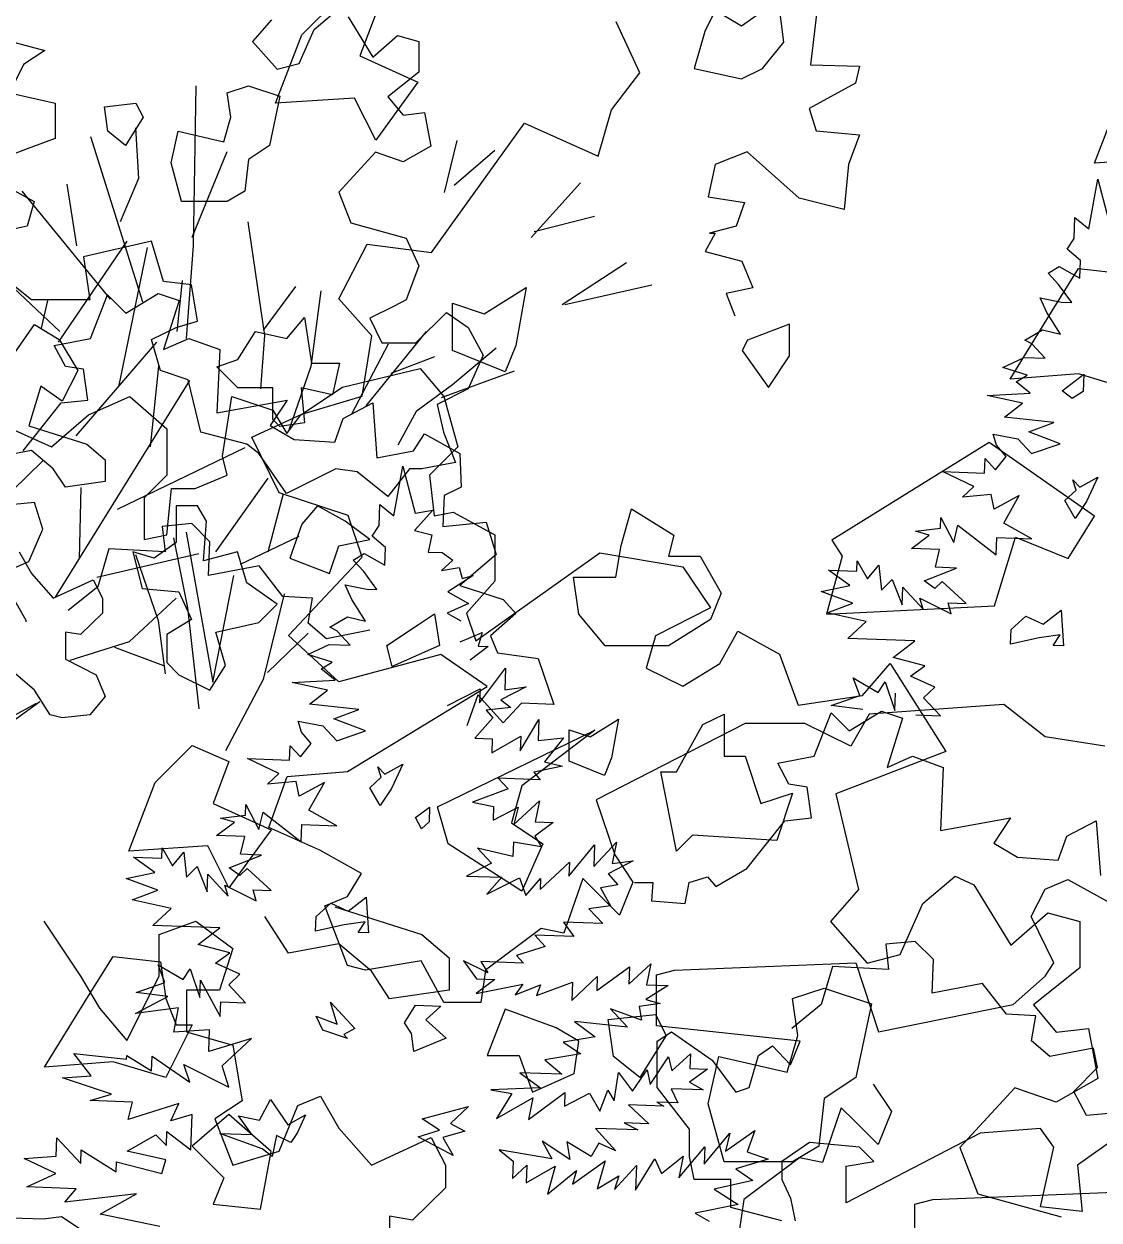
# Model space of a CAD drawing. Header units: inches. Extents: x 11.9 to 85.3, y 21.1 to 37.4.
# Drawn here: x 61.4039 to 61.7667, y 22.6085 to 23.0122 of the extents above; entities that cross this region are included whole.
import ezdxf

# ---------------------------------------------------------------- set-up
doc = ezdxf.new("R2010")
doc.units = ezdxf.units.IN
doc.header["$MEASUREMENT"] = 0
doc.layers.add('CAY', color=94, linetype='Continuous')
doc.layers.add('CAY-3', color=61, linetype='Continuous')

# ---------------------------------------------------------------- blocks, each defined once
blk = doc.blocks.new('A$C76451831')
at = {"layer": 'CAY'}
for p, q in [((1479.89, 1929.82), (1538.26, 1943.98)), ((1538.26, 1943.98), (1555.95, 1922.74)), ((1448.64, 1909.17), (1479.89, 1929.82)), ((1288.85, 1909.17), (1320.1, 1922.74)), ((1320.1, 1922.74), (1347.81, 1898.56)), ((1389.68, 1877.91), (1396.75, 1922.74)), ((1396.75, 1922.74), (1427.41, 1912.71)), ((1555.95, 1922.74), (1566.56, 1884.99)), ((1261.14, 1884.99), (1288.85, 1909.17)), ((1427.41, 1912.71), (1438.02, 1895.02)), ((1438.02, 1895.02), (1448.64, 1909.17)), ((1223.4, 1902.1), (1261.14, 1884.99)), ((1347.81, 1898.56), (1347.81, 1863.75)), ((1566.56, 1884.99), (1545.34, 1863.75)), ((1393.21, 1863.75), (1389.68, 1877.91)), ((1347.81, 1863.75), (1330.71, 1846.65)), ((1369.04, 1853.73), (1393.21, 1863.75)), ((1545.34, 1863.75), (1548.87, 1833.08)), ((1347.81, 1818.92), (1351.35, 1853.73)), ((1351.35, 1853.73), (1369.04, 1853.73)), ((1330.71, 1846.65), (1330.71, 1815.39)), ((1548.87, 1833.08), (1563.02, 1836.03)), ((1563.02, 1836.03), (1594.27, 1818.92)), ((1330.71, 1815.39), (1347.81, 1818.92)), ((1594.27, 1818.92), (1594.27, 1784.12)), ((1580.12, 1739.29), (1673.28, 1805.36)), ((1673.28, 1805.36), (1735.78, 1794.74)), ((1735.78, 1794.74), (1756.42, 1764.07)), ((1594.27, 1784.12), (1573.05, 1759.94)), ((1756.42, 1764.07), (1715.15, 1742.83)), ((1573.05, 1759.94), (1580.12, 1739.29)), ((1763.5, 1722.19), (1777.06, 1746.37)), ((1777.06, 1746.37), (1808.31, 1729.27)), ((1715.15, 1742.83), (1708.07, 1718.65)), ((1808.31, 1729.27), (1822.46, 1690.92)), ((1708.07, 1718.65), (1735.78, 1705.08)), ((1735.78, 1705.08), (1763.5, 1722.19)), ((1870.81, 1698), (1891.44, 1722.19)), ((1891.44, 1722.19), (1933.31, 1656.12)), ((1822.46, 1690.92), (1870.81, 1698)), ((1933.31, 1656.12), (1850.76, 1624.27)), ((1850.76, 1624.27), (1867.86, 1552.31)), ((1916.21, 1541.69), (1940.38, 1562.33)), ((1940.38, 1562.33), (1954.53, 1555.85)), ((1954.53, 1555.85), (1982.25, 1510.43)), ((1867.86, 1552.31), (1846.63, 1528.12)), ((1899.11, 1503.35), (1916.21, 1541.69)), ((1982.25, 1510.43), (2009.96, 1534.61)), ((2009.96, 1534.61), (2034.13, 1528.12)), ((1846.63, 1528.12), (1874.34, 1496.86)), ((2034.13, 1528.12), (2034.13, 1493.32)), ((1874.34, 1496.86), (1899.11, 1503.35)), ((2034.13, 1493.32), (1999.34, 1465.6)), ((1999.34, 1465.6), (2016.44, 1444.95)), ((2016.44, 1444.95), (2040.62, 1447.9)), ((2040.62, 1447.9), (2047.69, 1410.15)), ((1985.19, 1403.07), (1943.92, 1358.24)), ((2016.44, 1392.45), (1985.19, 1403.07)), ((2047.69, 1410.15), (2016.44, 1392.45)), ((1943.92, 1358.24), (1957.48, 1323.44)), ((1957.48, 1323.44), (2019.98, 1306.33)), ((5942.98, 1269.38), (5949.73, 1306.77)), ((5949.73, 1306.77), (5958.92, 1271.55)), ((5931.85, 1262.06), (5932.41, 1277.91)), ((5932.41, 1277.91), (5942.98, 1269.38)), ((5926.59, 1254.09), (5931.85, 1262.06)), ((5936.72, 1245.57), (5926.59, 1254.09)), ((5912.36, 1236), (5920.7, 1241.15)), ((5920.7, 1241.15), (5936.26, 1232.44)), ((5936.26, 1232.44), (5936.72, 1245.57)), ((5920.23, 1227.56), (5912.36, 1236)), ((5930.18, 1214.07), (5920.23, 1227.56)), ((5192.62, 1187.04), (5205.28, 1219.73)), ((5205.28, 1219.73), (5218.99, 1206.02)), ((5218.99, 1206.02), (5243.25, 1220.79)), ((5243.25, 1220.79), (5259.07, 1215.51)), ((5259.07, 1215.51), (5247.46, 1178.6)), ((5906.28, 1217.62), (5922.48, 1214.34)), ((5911.34, 1206.57), (5906.28, 1217.62)), ((5922.48, 1214.34), (5930.18, 1214.07)), ((5921.65, 1190.34), (5911.34, 1206.57)), ((5165.2, 1181.76), (5192.62, 1187.04)), ((5247.46, 1178.6), (5266.45, 1187.04)), ((5266.45, 1187.04), (5289.65, 1178.6)), ((5894.75, 1185.84), (5908.16, 1193.53)), ((5908.16, 1193.53), (5921.65, 1190.34)), ((5173.64, 1165.94), (5165.2, 1181.76)), ((5289.65, 1178.6), (5287.54, 1131.14)), ((5900.09, 1182.93), (5894.75, 1185.84)), ((5910.13, 1172.16), (5900.09, 1182.93)), ((5878.17, 1165.11), (5894.29, 1172.71)), ((5894.29, 1172.71), (5910.13, 1172.16)), ((5187.35, 1163.83), (5173.64, 1165.94)), ((5190.51, 1140.63), (5187.35, 1163.83)), ((5896.55, 1159.48), (5878.17, 1165.11)), ((5888.21, 1154.33), (5896.55, 1159.48)), ((5898.79, 1145.8), (5888.21, 1154.33)), ((5866.56, 1144.21), (5898.79, 1145.8)), ((5893.09, 1138.3), (5866.56, 1144.21)), ((5142, 1102.66), (5170.47, 1138.52)), ((5170.47, 1138.52), (5190.51, 1140.63)), ((5287.54, 1131.14), (5340.28, 1140.63)), ((5340.28, 1140.63), (5327.62, 1121.65)), ((5382.46, 1126.92), (5404.61, 1138.52)), ((5404.61, 1138.52), (5407.78, 1097.39)), ((5879.59, 1127.89), (5893.09, 1138.3)), ((5376.14, 1108.99), (5382.46, 1126.92)), ((5916.61, 1123.88), (5879.59, 1127.89)), ((5327.62, 1121.65), (5345.55, 1111.1)), ((5435.2, 1102.66), (5443.64, 1115.32)), ((5443.64, 1115.32), (5470, 1100.55)), ((5870.98, 1115.04), (5889.44, 1111.68)), ((5873.41, 1106.8), (5870.98, 1115.04)), ((5897.78, 1116.83), (5916.61, 1123.88)), ((5921.48, 1107.84), (5897.78, 1116.83)), ((5345.55, 1111.1), (5376.14, 1108.99)), ((5880.82, 1098.38), (5873.41, 1106.8)), ((5889.44, 1111.68), (5899.93, 1100.43)), ((5899.93, 1100.43), (5921.48, 1107.84)), ((5407.78, 1097.39), (5435.2, 1102.66)), ((5470, 1100.55), (5471.06, 1075.24)), ((5872.76, 1088.23), (5880.82, 1098.38)), ((5420.6, 1053.63), (5427.34, 1091.02)), ((5427.34, 1091.02), (5436.53, 1055.8)), ((5864.52, 1085.8), (5864.9, 1096.67)), ((5864.9, 1096.67), (5872.76, 1088.23)), ((5856.47, 1075.66), (5832.84, 1086.91)), ((5832.84, 1086.91), (5864.52, 1085.8)), ((5471.06, 1075.24), (5458.4, 1068.91)), ((5848.03, 1067.79), (5856.47, 1075.66)), ((5409.47, 1046.31), (5410.02, 1062.16)), ((5410.02, 1062.16), (5420.6, 1053.63)), ((5458.4, 1068.91), (5457.35, 1045.71)), ((5869.4, 1069.76), (5848.03, 1067.79)), ((5871.74, 1058.8), (5869.4, 1069.76)), ((5890.67, 1069.02), (5871.74, 1058.8)), ((5879.07, 1048.12), (5890.67, 1069.02)), ((5449.75, 1058.05), (5436.08, 1042.67)), ((5436.53, 1055.8), (5449.75, 1058.05)), ((5831.36, 1044.35), (5831.64, 1052.5)), ((5831.64, 1052.5), (5841.4, 1033.57)), ((5268.56, 1047.82), (5246.41, 1045.71)), ((5246.41, 1045.71), (5248.52, 1026.72)), ((5282.27, 1034.11), (5268.56, 1047.82)), ((5404.2, 1038.34), (5409.47, 1046.31)), ((5457.35, 1045.71), (5490.04, 1048.87)), ((5490.04, 1048.87), (5497.42, 1024.62)), ((5812.7, 1042.28), (5831.36, 1044.35)), ((5841.4, 1033.57), (5844.58, 1046.6)), ((5844.58, 1046.6), (5873.25, 1024.3)), ((5899.96, 1036.51), (5879.07, 1048.12)), ((5281.21, 1008.8), (5282.27, 1034.11)), ((5414.33, 1029.82), (5404.2, 1038.34)), ((5436.08, 1042.67), (5449.11, 1039.49)), ((5449.11, 1039.49), (5446.38, 1026.44)), ((5809.53, 1029.24), (5823.02, 1039.2)), ((5823.02, 1039.2), (5812.7, 1042.28)), ((5873.25, 1024.3), (5873.71, 1037.43)), ((5873.71, 1037.43), (5899.96, 1036.51)), ((5206.33, 1028.83), (5197.89, 1000.36)), ((5248.52, 1026.72), (5206.33, 1028.83)), ((5389.98, 1020.25), (5398.31, 1025.4)), ((5398.31, 1025.4), (5413.87, 1016.69)), ((5413.87, 1016.69), (5414.33, 1029.82)), ((5446.38, 1026.44), (5456.79, 1026.07)), ((5456.79, 1026.07), (5464.75, 1020.36)), ((5830.8, 1028.5), (5809.53, 1029.24)), ((5827.61, 1015.01), (5830.8, 1028.5)), ((5273.84, 1025.02), (5197.19, 1007.32)), ((5319.18, 1016.18), (5281.21, 1008.8)), ((5337.11, 992.97), (5319.18, 1016.18)), ((5397.84, 1011.81), (5389.98, 1020.25)), ((5464.75, 1020.36), (5456.32, 1012.49)), ((5497.42, 1024.62), (5470, 1001.41)), ((5768.6, 1012.08), (5768.87, 1019.78)), ((5768.87, 1019.78), (5776.56, 1006.37)), ((5776.56, 1006.37), (5785.07, 1016.5)), ((5785.07, 1016.5), (5787.13, 997.84)), ((5407.79, 998.32), (5397.84, 1011.81)), ((5456.32, 1012.49), (5469.54, 1014.75)), ((5480.21, 1008.94), (5461.2, 996.45)), ((5469.54, 1014.75), (5471.97, 1006.5)), ((5471.97, 1006.5), (5480.21, 1008.94)), ((5747.33, 1012.83), (5768.6, 1012.08)), ((5763.24, 1001.39), (5747.33, 1012.83)), ((5819.1, 1004.88), (5843.45, 1014.46)), ((5843.45, 1014.46), (5827.61, 1015.01)), ((5197.89, 1000.36), (5175.75, 982.43)), ((5388.95, 990.82), (5383.9, 1001.87)), ((5383.9, 1001.87), (5400.1, 998.59)), ((5400.1, 998.59), (5407.79, 998.32)), ((5470, 1001.41), (5502.7, 990.87)), ((5741.78, 996.7), (5763.24, 1001.39)), ((5787.13, 997.84), (5795.11, 1005.72)), ((5795.11, 1005.72), (5802.61, 986.87)), ((5802.61, 986.87), (5803.07, 1000)), ((5803.07, 1000), (5818.36, 983.6)), ((5827.06, 999.16), (5819.1, 1004.88)), ((5832.68, 1004.41), (5827.06, 999.16)), ((5850.68, 987.91), (5832.68, 1004.41)), ((5359.26, 991.92), (5337.11, 992.97)), ((5356.1, 972.94), (5359.26, 991.92)), ((5399.26, 974.59), (5388.95, 990.82)), ((5461.2, 996.45), (5476.75, 987.75)), ((5502.7, 990.87), (5512.19, 980.32)), ((5765.5, 988.16), (5741.78, 996.7)), ((5818.36, 983.6), (5815.93, 991.84)), ((5815.93, 991.84), (5839.54, 980.14)), ((5476.75, 987.75), (5460.64, 980.61)), ((5460.64, 980.61), (5470.86, 974.81)), ((5512.19, 980.32), (5493.21, 963.44)), ((5746.21, 980.68), (5765.5, 988.16)), ((5775.43, 974.22), (5746.21, 980.68)), ((5839.54, 980.14), (5837.1, 988.38)), ((5837.1, 988.38), (5850.68, 987.91)), ((5369.81, 961.33), (5356.1, 972.94)), ((5372.37, 970.09), (5385.78, 977.78)), ((5385.78, 977.78), (5399.26, 974.59)), ((5761.85, 961.55), (5775.43, 974.22)), ((5402.5, 967.66), (5369.81, 961.33)), ((5377.7, 967.18), (5372.37, 970.09)), ((5387.75, 956.41), (5377.7, 967.18)), ((5470.31, 958.96), (5486.87, 966.09)), ((5486.87, 966.09), (5483.79, 955.77)), ((5493.21, 963.44), (5498.48, 950.79)), ((5355.78, 949.36), (5371.91, 956.96)), ((5371.91, 956.96), (5387.75, 956.41)), ((5491.49, 955.5), (5477.98, 945.09)), ((5483.79, 955.77), (5491.49, 955.5)), ((5812.09, 959.79), (5761.85, 961.55)), ((5795.79, 947.21), (5812.09, 959.79)), ((5374.16, 943.73), (5355.78, 949.36)), ((5498.48, 950.79), (5529.07, 946.57)), ((5529.07, 946.57), (5540.67, 911.76)), ((5819.59, 940.94), (5795.79, 947.21)), ((5365.83, 938.58), (5374.16, 943.73)), ((5376.41, 930.06), (5365.83, 938.58)), ((5485.02, 913.12), (5504.51, 939.18)), ((5504.51, 939.18), (5503.94, 922.88)), ((5808.89, 933.16), (5819.59, 940.94)), ((5344.18, 928.46), (5376.41, 930.06)), ((5370.71, 922.55), (5344.18, 928.46)), ((5770.77, 918.62), (5765.8, 931.94)), ((5765.8, 931.94), (5784.45, 920.86)), ((5784.45, 920.86), (5789.71, 928.84)), ((5789.71, 928.84), (5797.11, 907.27)), ((5827.18, 924.81), (5808.89, 933.16)), ((5357.2, 912.14), (5370.71, 922.55)), ((5460.94, 911.24), (5485.39, 923.53)), ((5483.71, 919.15), (5475.28, 895.94)), ((5502.7, 898.05), (5483.71, 919.15)), ((5485.39, 923.53), (5485.02, 913.12)), ((5519.88, 925.04), (5500.96, 915.28)), ((5503.94, 922.88), (5519.88, 925.04)), ((5749.22, 911.21), (5770.77, 918.62)), ((5797.11, 907.27), (5797.57, 920.4)), ((5818.75, 916.95), (5827.18, 924.81)), ((5394.22, 908.13), (5357.2, 912.14)), ((5508.46, 909.58), (5489.81, 907.51)), ((5500.96, 915.28), (5508.46, 909.58)), ((5516.41, 912.82), (5502.7, 898.05)), ((5540.67, 911.76), (5516.41, 912.82)), ((5773.13, 908.11), (5749.22, 911.21)), ((5831.42, 903.36), (5818.75, 916.95)), ((5351.03, 891.05), (5348.6, 899.29)), ((5348.6, 899.29), (5367.06, 895.93)), ((5375.39, 901.08), (5394.22, 908.13)), ((5399.1, 892.09), (5375.39, 901.08)), ((5495.05, 901.89), (5481.37, 886.5)), ((5489.81, 907.51), (5495.05, 901.89)), ((5515.49, 877.14), (5529.45, 900.68)), ((5529.45, 900.68), (5528.9, 884.84)), ((5812.86, 904), (5831.42, 903.36)), ((5358.44, 882.63), (5351.03, 891.05)), ((5367.06, 895.93), (5377.54, 884.68)), ((5377.54, 884.68), (5399.1, 892.09)), ((5350.38, 872.48), (5358.44, 882.63)), ((5481.37, 886.5), (5494.5, 886.04)), ((5494.14, 875.62), (5515.87, 888.01)), ((5494.5, 886.04), (5494.14, 875.62)), ((5515.87, 888.01), (5515.49, 877.14)), ((5528.9, 884.84), (5548, 886.89)), ((5548, 886.89), (5533.78, 868.8)), ((5342.14, 870.05), (5342.52, 880.92)), ((5342.52, 880.92), (5350.38, 872.48)), ((2280.97, 794.46), (2332.46, 870.35)), ((2326.17, 761.03), (2347.79, 865.63)), ((2491.61, 826.98), (2512.84, 868.27)), ((2512.84, 868.27), (2561.19, 861.78)), ((5310.45, 871.16), (5342.14, 870.05)), ((5334.08, 859.91), (5310.45, 871.16)), ((5547.26, 865.61), (5525.8, 860.92)), ((5533.78, 868.8), (5547.26, 865.61)), ((5325.65, 852.04), (5334.08, 859.91)), ((5498.9, 856.42), (5506.33, 848.45)), ((5530.59, 855.31), (5498.9, 856.42)), ((5525.8, 860.92), (5530.59, 855.31)), ((5347.01, 854.01), (5325.65, 852.04)), ((5349.35, 843.05), (5347.01, 854.01)), ((5368.29, 853.27), (5349.35, 843.05)), ((5356.68, 832.37), (5368.29, 853.27)), ((5506.33, 848.45), (5479.7, 838.5)), ((2370.15, 802.52), (2374.13, 840.86)), ((5308.97, 828.6), (5309.25, 836.75)), ((5309.25, 836.75), (5319.01, 817.82)), ((5479.7, 838.5), (5495.44, 835.23)), ((5510.83, 821.55), (5530.03, 839.46)), ((5530.03, 839.46), (5526.76, 823.71)), ((5290.32, 826.53), (5308.97, 828.6)), ((5319.01, 817.82), (5322.19, 830.85)), ((5322.19, 830.85), (5350.86, 808.55)), ((5377.57, 820.76), (5356.68, 832.37)), ((5495.44, 835.23), (5495.08, 824.82)), ((5495.08, 824.82), (5514, 834.58)), ((5514, 834.58), (5510.83, 821.55)), ((2268.04, 805.06), (2272.95, 825.91)), ((2516.37, 799.25), (2491.61, 826.98)), ((5287.14, 813.49), (5300.63, 823.45)), ((5300.63, 823.45), (5290.32, 826.53)), ((5350.86, 808.55), (5351.32, 821.68)), ((5351.32, 821.68), (5377.57, 820.76)), ((5540.34, 823.24), (5526.38, 812.84)), ((5526.76, 823.71), (5540.34, 823.24)), ((5308.42, 812.75), (5287.14, 813.49)), ((5305.23, 799.26), (5308.42, 812.75)), ((5526.38, 812.84), (5531.55, 804.96)), ((5246.21, 796.33), (5246.48, 804.03)), ((5246.48, 804.03), (5254.17, 790.62)), ((5254.17, 790.62), (5262.68, 800.75)), ((5262.68, 800.75), (5264.75, 782.09)), ((5509.99, 797.55), (5483.48, 803.92)), ((5483.48, 803.92), (5493.96, 792.67)), ((5510.37, 808.42), (5509.99, 797.55)), ((5531.55, 804.96), (5510.37, 808.42)), ((5552.08, 782.93), (5571.47, 806.28)), ((5570.9, 789.98), (5587.86, 808.43)), ((5571.47, 806.28), (5570.9, 789.98)), ((5587.86, 808.43), (5584.57, 792.23)), ((2294.33, 724.07), (2354.87, 794.46)), ((2509.3, 753.83), (2516.37, 799.25)), ((5240.86, 785.64), (5224.94, 797.08)), ((5224.94, 797.08), (5246.21, 796.33)), ((5296.71, 789.13), (5321.07, 798.71)), ((5321.07, 798.71), (5305.23, 799.26)), ((5493.96, 792.67), (5475.04, 782.9)), ((5530.42, 772.81), (5552.44, 793.35)), ((5552.44, 793.35), (5552.08, 782.93)), ((5600.51, 794.39), (5581.59, 784.62)), ((5584.57, 792.23), (5600.51, 794.39)), ((5219.39, 780.95), (5240.86, 785.64)), ((5264.75, 782.09), (5272.73, 789.97)), ((5272.73, 789.97), (5280.23, 771.12)), ((5280.23, 771.12), (5280.68, 784.25)), ((5280.68, 784.25), (5295.97, 767.85)), ((5304.67, 783.41), (5296.71, 789.13)), ((5310.29, 788.66), (5304.67, 783.41)), ((5328.3, 772.16), (5310.29, 788.66)), ((5475.04, 782.9), (5501.74, 781.97)), ((5581.59, 784.62), (5589, 776.2)), ((2350.15, 715.81), (2356.44, 776.45)), ((5243.11, 772.42), (5219.39, 780.95)), ((5295.97, 767.85), (5293.54, 776.09)), ((5293.54, 776.09), (5317.15, 764.39)), ((5501.74, 781.97), (5490.42, 769.22)), ((5490.42, 769.22), (5514.87, 781.51)), ((5514.87, 781.51), (5519.84, 768.19)), ((5519.84, 768.19), (5530.71, 780.96)), ((5530.71, 780.96), (5530.42, 772.81)), ((5589, 776.2), (5575.78, 773.95)), ((5575.78, 773.95), (5583.47, 760.53)), ((2278.74, 602.87), (2379.63, 765.75)), ((5223.82, 764.93), (5243.11, 772.42)), ((5253.05, 758.47), (5223.82, 764.93)), ((5314.72, 772.64), (5328.3, 772.16)), ((5317.15, 764.39), (5314.72, 772.64)), ((5239.46, 745.8), (5253.05, 758.47)), ((5583.47, 760.53), (5567.08, 758.38)), ((5567.08, 758.38), (5577.56, 747.14)), ((2463.9, 740.27), (2509.3, 753.83)), ((5577.56, 747.14), (5548.14, 748.16)), ((5548.14, 748.16), (5555.93, 737.47)), ((2426.16, 723.16), (2463.9, 740.27)), ((5289.7, 744.04), (5239.46, 745.8)), ((5273.4, 731.46), (5289.7, 744.04)), ((5526.51, 738.49), (5534.37, 730.06)), ((5555.93, 737.47), (5526.51, 738.49)), ((5297.2, 725.19), (5273.4, 731.46)), ((5534.37, 730.06), (5512.83, 723.1)), ((2446.8, 681.28), (2426.16, 723.16)), ((5286.51, 717.41), (5297.2, 725.19)), ((5512.83, 723.1), (5518.07, 717.48)), ((2325.38, 669.01), (2421.3, 715.42)), ((5248.39, 702.87), (5243.42, 716.19)), ((5243.42, 716.19), (5262.06, 705.11)), ((5262.06, 705.11), (5267.32, 713.09)), ((5267.32, 713.09), (5274.73, 691.52)), ((5304.79, 709.06), (5286.51, 717.41)), ((5472.81, 719.06), (5482.76, 705.57)), ((5491.08, 710.26), (5472.81, 719.06)), ((5518.07, 717.48), (5485.93, 718.6)), ((5485.93, 718.6), (5491.08, 710.26)), ((5573.09, 696.97), (5597.73, 714.7)), ((5597.27, 701.57), (5613.66, 716.86)), ((5597.73, 714.7), (5597.27, 701.57)), ((5613.66, 716.86), (5610.39, 701.11)), ((2228.69, 665.87), (2269.17, 705.19)), ((5226.83, 695.46), (5248.39, 702.87)), ((5274.73, 691.52), (5275.19, 704.66)), ((5275.19, 704.66), (5290.09, 677.39)), ((5296.36, 701.2), (5304.79, 709.06)), ((5496.34, 705.09), (5482.38, 694.7)), ((5482.38, 694.7), (5517.52, 701.63)), ((5482.76, 705.57), (5496.34, 705.09)), ((5517.52, 701.63), (5511.8, 693.67)), ((5527.64, 693.12), (5554.72, 703.05)), ((5554.25, 689.47), (5573.45, 707.39)), ((5554.72, 703.05), (5554.25, 689.47)), ((5573.45, 707.39), (5573.09, 696.97)), ((5226.28, 679.62), (5250.74, 692.36)), ((5250.74, 692.36), (5226.83, 695.46)), ((5309.03, 687.61), (5296.36, 701.2)), ((5511.8, 693.67), (5530.64, 701.17)), ((5530.64, 701.17), (5527.64, 693.12)), ((5626.69, 700.54), (5610.01, 690.24)), ((5610.39, 701.11), (5626.69, 700.54)), ((2296.69, 631.65), (2297.87, 685.14)), ((2399.28, 636.77), (2438.59, 692.21)), ((5258.6, 683.93), (5226.28, 679.62)), ((5255.24, 665.46), (5258.6, 683.93)), ((5290.09, 677.39), (5290.47, 688.25)), ((5290.47, 688.25), (5309.03, 687.61)), ((5620.78, 687.15), (5604.85, 684.98)), ((5604.85, 684.98), (5606.74, 674.49)), ((5610.01, 690.24), (5620.78, 687.15)), ((2438.59, 636.77), (2449.99, 680.81)), ((2498.69, 664.17), (2446.8, 681.28)), ((5606.74, 674.49), (5583.48, 683.01)), ((5583.48, 683.01), (5596.14, 669.42)), ((5282.04, 667.24), (5255.24, 665.46)), ((5281.47, 650.94), (5282.04, 667.24)), ((5596.14, 669.42), (5556.41, 673.53)), ((5556.41, 673.53), (5571.87, 662.11)), ((2509.3, 632.91), (2498.69, 664.17)), ((5313.53, 660.7), (5281.47, 650.94)), ((5291.51, 640.16), (5313.53, 660.7)), ((5571.87, 662.11), (5547.71, 657.97)), ((5547.71, 657.97), (5561, 649.34)), ((2417.76, 627.72), (2461.78, 648.56)), ((5179.91, 649.5), (5219.64, 645.39)), ((5192.92, 632.73), (5179.91, 649.5)), ((5219.64, 645.39), (5219.74, 648.11)), ((5219.74, 648.11), (5238.37, 636.58)), ((5238.37, 636.58), (5238.75, 647.45)), ((5238.75, 647.45), (5267.07, 627.87)), ((5561, 649.34), (5534.11, 644.84)), ((5629.44, 636.52), (5643.47, 649.18)), ((5643.47, 649.18), (5643.09, 638.31)), ((5262.55, 641.18), (5296.39, 624.13)), ((5267.07, 627.87), (5262.55, 641.18)), ((5296.39, 624.13), (5291.51, 640.16)), ((5534.11, 644.84), (5546.87, 633.97)), ((5613.22, 626.21), (5627.08, 647.03)), ((5627.08, 647.03), (5629.44, 636.52)), ((5171.57, 631.21), (5192.92, 632.73)), ((5208.3, 619.04), (5171.57, 631.21)), ((5515.19, 635.07), (5530.65, 623.65)), ((5546.87, 633.97), (5515.19, 635.07)), ((5586.05, 614.01), (5589.51, 635.2)), ((5589.51, 635.2), (5599.9, 621.24)), ((5599.9, 621.24), (5610.88, 637.17)), ((5610.88, 637.17), (5613.22, 626.21)), ((5656.22, 637.86), (5642.73, 627.9)), ((5643.09, 638.31), (5656.22, 637.86)), ((5530.65, 623.65), (5493.44, 622.23)), ((5493.44, 622.23), (5509.21, 619.42)), ((5575.36, 606.23), (5581.34, 621.88)), ((5581.34, 621.88), (5586.05, 614.01)), ((5628.96, 622.94), (5634.03, 612.34)), ((5652.95, 622.1), (5628.96, 622.94)), ((5642.73, 627.9), (5652.95, 622.1)), ((5192.27, 614.16), (5208.3, 619.04)), ((5223.95, 613.06), (5192.27, 614.16)), ((5220.78, 600.02), (5223.95, 613.06)), ((5258.8, 611.84), (5220.78, 600.02)), ((5252.91, 598.9), (5258.8, 611.84)), ((5509.21, 619.42), (5497.68, 600.78)), ((5497.68, 600.78), (5524.95, 616.15)), ((5521.67, 599.94), (5549.11, 620.29)), ((5524.95, 616.15), (5521.67, 599.94)), ((5549.11, 620.29), (5548.75, 609.88)), ((5548.75, 609.88), (5567.67, 619.64)), ((5567.67, 619.64), (5575.36, 606.23)), ((5618.19, 612.89), (5623.52, 609.98)), ((5634.03, 612.34), (5618.19, 612.89)), ((5268.94, 603.78), (5252.91, 598.9)), ((5268.01, 577.07), (5268.94, 603.78)), ((5596.82, 610.92), (5612.19, 596.78)), ((5623.52, 609.98), (5596.82, 610.92)), ((2334.43, 569.52), (2369.41, 602.16)), ((5612.19, 596.78), (5593.63, 597.43)), ((5593.63, 597.43), (5603.87, 592.08)), ((5166.8, 572.44), (5167.27, 586.02)), ((5167.27, 586.02), (5185.18, 566.81)), ((5219.94, 576.02), (5241.67, 588.41)), ((5241.67, 588.41), (5249.55, 580.43)), ((5249.55, 580.43), (5249.91, 590.84)), ((5249.91, 590.84), (5268.01, 577.07)), ((5603.87, 592.08), (5572.18, 593.19)), ((5572.18, 593.19), (5587.46, 576.34)), ((5653.72, 566.32), (5673.11, 589.67)), ((5669.92, 576.18), (5691.77, 591.73)), ((5673.11, 589.67), (5669.92, 576.18)), ((5691.77, 591.73), (5686.22, 575.61)), ((5185.18, 566.81), (5185.54, 577.23)), ((5185.54, 577.23), (5211.69, 560.45)), ((5249.17, 569.56), (5219.94, 576.02)), ((5499.57, 577.14), (5510.15, 568.61)), ((5539.21, 570.31), (5499.57, 577.14)), ((5552.79, 569.84), (5531.98, 583.71)), ((5531.98, 583.71), (5539.21, 570.31)), ((5568.73, 572), (5550.53, 583.07)), ((5550.53, 583.07), (5552.79, 569.84)), ((5574.52, 582.23), (5568.73, 572)), ((5587.46, 576.34), (5574.52, 582.23)), ((5634.78, 556.1), (5654.18, 579.45)), ((5654.18, 579.45), (5653.72, 566.32)), ((5686.22, 575.61), (5701.88, 570.07)), ((2289.61, 555.37), (2334.43, 569.52)), ((5142.71, 570.56), (5166.8, 572.44)), ((5166.34, 559.31), (5142.71, 570.56)), ((5211.69, 560.45), (5211.96, 568.14)), ((5211.96, 568.14), (5246.09, 559.24)), ((5246.09, 559.24), (5249.17, 569.56)), ((5510.15, 568.61), (5509.69, 555.48)), ((5554.86, 551.18), (5579.49, 568.91)), ((5579.49, 568.91), (5573.32, 547.82)), ((5602.29, 546.81), (5616.7, 570.33)), ((5616.7, 570.33), (5621.75, 559.27)), ((5621.75, 559.27), (5638.07, 572.3)), ((5638.07, 572.3), (5634.78, 556.1)), ((5701.88, 570.07), (5677.61, 562.76)), ((2323.03, 565.2), (2359.98, 551.43)), ((5144.69, 549.18), (5166.34, 559.31)), ((5509.69, 555.48), (5520.47, 565.53)), ((5520.47, 565.53), (5520.01, 552.4)), ((5520.01, 552.4), (5541.74, 564.79)), ((5541.74, 564.79), (5536.02, 543.68)), ((5536.02, 543.68), (5557.94, 561.5)), ((5557.94, 561.5), (5554.86, 551.18)), ((5573.32, 547.82), (5589.52, 557.68)), ((5586.44, 547.36), (5602.93, 565.37)), ((5589.52, 557.68), (5586.44, 547.36)), ((5602.93, 565.37), (5602.29, 546.81)), ((5677.61, 562.76), (5690.45, 554.15)), ((5181.8, 547.89), (5144.69, 549.18)), ((5690.45, 554.15), (5661.22, 547.47)), ((5173.29, 537.76), (5181.8, 547.89)), ((5226.98, 544.04), (5173.29, 537.76)), ((5199.71, 528.68), (5226.98, 544.04)), ((5661.22, 547.47), (5679.4, 535.95)), ((5683.65, 539.8), (5680.11, 515.62)), ((5679.4, 535.95), (5646.99, 529.38)), ((2205.1, 479.86), (2266.82, 524.3)), ((2214.54, 495.99), (2264.46, 523.12)), ((5125.31, 526.29), (5156.99, 525.18)), ((5156.99, 525.18), (5170.65, 526.97)), ((5170.65, 526.97), (5191.46, 513.1)), ((5244.7, 519.4), (5199.71, 528.68)), ((5646.99, 529.38), (5657.66, 523.56))]:
    blk.add_line(p, q, dxfattribs=at)
for points in [[(5738.95, 1437), (5733.67, 1392.7), (5770.59, 1391.65), (5767.42, 1378.99), (5732.62, 1360.01), (5737.89, 1343.13), (5770.59, 1339.97), (5762.15, 1317.82), (5758.99, 1284.07), (5725.24, 1292.51), (5686.21, 1327.31), (5661.96, 1317.82), (5656.68, 1293.56), (5684.1, 1289.34), (5677.78, 1271.41), (5657.74, 1266.14), (5661.96, 1266.14), (5654.57, 1252.43), (5682, 1245.05), (5690.43, 1225.01), (5670.39, 1220.79), (5676.72, 1203.91)], [(5271.72, 1376.88), (5269.61, 1256.65), (5264.34, 1187.04)], [(5226.37, 1345.24), (5228.48, 1307.27), (5214.77, 1274.58)], [(5192.62, 1338.91), (5231.64, 1214.46)], [(5467.89, 1335.75), (5458.4, 1296.72)], [(5294.92, 1327.31), (5268.56, 1262.97)], [(5496.37, 1328.37), (5465.78, 1302)], [(5560.71, 1304.11), (5523.79, 1262.97)], [(2440.95, 1036.69), (2426.8, 1020.57), (2445.27, 999.73), (2461.78, 1004.06), (2473.18, 1029.62), (2489.3, 1043.38)], [(2498.73, 1039.05), (2517.21, 1008.77), (2535.68, 1024.9), (2551.8, 1020.57), (2551.8, 997.37), (2528.61, 978.89), (2540.01, 965.12), (2556.12, 967.09), (2560.84, 941.92), (2540.01, 930.13), (2519.17, 937.2), (2491.66, 907.32), (2500.7, 884.12), (2542.37, 872.71), (2551.8, 851.87), (2542.37, 826.31), (2533.32, 821.59), (2514.85, 812.55), (2523.89, 794.06), (2549.44, 794.06), (2572.63, 816.87), (2588.75, 805.47), (2600.15, 784.63), (2588.75, 759.46), (2565.56, 747.66), (2570.27, 726.82), (2579.31, 704.01), (2554.16, 699.29), (2544.72, 699.29), (2528.61, 678.45), (2505.42, 696.93), (2489.3, 699.29), (2452.35, 680.81), (2431.52, 710.7), (2422.48, 717.77), (2387.88, 726.82), (2378.45, 766.14), (2357.62, 773.22), (2350.93, 796.42), (2369.41, 805.47), (2385.53, 810.19), (2380.81, 837.71), (2359.98, 840.07), (2350.93, 870.35), (2299.83, 858.56), (2304.55, 826.31), (2260.53, 826.31), (2228.29, 851.87)], [(2246.77, 784.63), (2262.88, 807.83), (2281.36, 796.42), (2295.51, 773.22), (2283.72, 750.02), (2267.6, 761.42), (2258.56, 731.54), (2302.19, 717.77), (2315.95, 705.98), (2315.95, 689.85), (2286.08, 685.53), (2277.04, 699.29), (2260.53, 713.06), (2235.37, 708.34)], [(5140.94, 1297.78), (5207.39, 1216.57)], [(5174.69, 1303.05), (5182.07, 1256.65)], [(5571.25, 1278.8), (5525.9, 1267.19)], [(5310.75, 1274.58), (5323.4, 1189.15), (5320.24, 1149.07)], [(5595.51, 1243.99), (5547, 1212.35)], [(5134.61, 1225.01), (5169.42, 1192.31)], [(5346.6, 1226.06), (5322.35, 1193.37)], [(5365.59, 1222.9), (5358.21, 1165.94), (5341.33, 1117.43)], [(5614.5, 1227.12), (5549.1, 1212.35)], [(5444.69, 1192.31), (5399.34, 1136.41)], [(5416.21, 1182.82), (5388.79, 1130.08)], [(5497.42, 1179.65), (5464.73, 1152.23), (5437.31, 1132.19), (5423.6, 1106.88)], [(5451.02, 1173.33), (5418.32, 1160.67)], [(5456.29, 1142.74), (5511.14, 1162.78)], [(5144.1, 973.99), (5144.1, 975.05), (5124.07, 1009.85), (5146.21, 1019.34), (5156.76, 1043.6), (5150.43, 1063.64), (5127.23, 1061.53), (5123.01, 1037.27), (5106.14, 1040.44), (5087.15, 1027.78), (5074.5, 1033.05), (5078.71, 1050.98), (5052.35, 1041.49), (5041.8, 1050.98), (5057.62, 1092.12)], [(5254.85, 1037.27), (5265.39, 984.54), (5273.83, 908.6)], [(5264.34, 1041.49), (5284.38, 928.64), (5300.2, 1008.8)], [(5226.37, 1024.62), (5243.25, 975.05), (5248.52, 934.97)], [(5338.17, 995.08), (5322.35, 930.75), (5293.87, 876.96)], [(5356.1, 965.55), (5325.51, 936.02)], [(5441.39, 818.53), (5436.7, 826.86), (5447.39, 834.64), (5447.01, 823.78), (5441.39, 818.53)], [(2251.49, 636.77), (2260.53, 620.64), (2277.04, 602.16), (2306.91, 615.93), (2313.98, 602.16), (2313.98, 590.76), (2297.48, 574.63), (2286.08, 576.6), (2286.08, 556.15), (2309.27, 544.36), (2315.95, 528.23), (2304.55, 514.47), (2283.72, 512.11), (2274.68, 514.47), (2262.88, 532.95), (2246.77, 546.71)]]:
    blk.add_lwpolyline(points, dxfattribs=at)
for points in [[(1537.07, 1751.49), (1548.94, 1759.41), (1552.9, 1735.65), (1517.27, 1719.81), (1513.31, 1735.65)], [(1750.85, 1676.24), (1766.68, 1684.16), (1766.68, 1652.48), (1782.52, 1652.48), (1794.4, 1616.83), (1818.15, 1624.76), (1806.27, 1589.11), (1742.93, 1593.07), (1731.05, 1581.19), (1719.18, 1640.6), (1731.05, 1640.6)], [(1339.12, 1632.68), (1366.84, 1660.4), (1394.55, 1648.52), (1382.67, 1616.83), (1426.22, 1597.03), (1394.55, 1553.47), (1378.71, 1585.15), (1319.33, 1581.19)], [(1287.66, 1470.3), (1307.45, 1501.98), (1343.08, 1498.02), (1347.04, 1470.3), (1354.96, 1450.49), (1366.84, 1450.49), (1347.04, 1410.89), (1307.45, 1422.77), (1255.99, 1418.81)], [(1754.81, 1391.09), (1762.72, 1426.73), (1814.19, 1414.85), (1822.11, 1442.57), (1818.15, 1470.3), (1841.9, 1478.22), (1877.53, 1466.34), (1865.66, 1410.89), (1841.9, 1395.05), (1837.94, 1359.4), (1818.15, 1347.52), (1766.68, 1347.52)], [(1683.55, 1426.73), (1679.59, 1454.45), (1715.22, 1458.41), (1723.14, 1442.57), (1703.34, 1410.89)], [(5351.45, 1415.29), (5379.17, 1443.01), (5406.88, 1431.13), (5395, 1399.44), (5438.55, 1379.64), (5406.88, 1336.08), (5391.04, 1367.76), (5331.66, 1363.8)], [(1418.3, 1311.88), (1426.22, 1355.44), (1394.55, 1383.16), (1366.84, 1359.4), (1390.59, 1335.64), (1382.67, 1315.84)], [(5922.87, 1147.68), (5939.17, 1160.26), (5938.72, 1147.13), (5930.38, 1141.98)], [(5924.98, 1065.1), (5933.41, 1072.97), (5930.96, 1080.76), (5936.2, 1075.14), (5949.61, 1082.83), (5941.27, 1064.53), (5932.66, 1051.69)], [(2209.87, 855.28), (2183.47, 873.77), (2188.75, 889.61), (2180.83, 905.45), (2167.64, 916.01), (2165, 945.06), (2180.83, 950.34), (2196.67, 963.54), (2186.11, 987.3), (2199.31, 1016.34), (2230.98, 1024.27), (2270.57, 1013.7), (2254.73, 1003.14), (2244.18, 982.02), (2278.49, 974.1), (2278.49, 947.7), (2257.37, 939.77), (2236.26, 931.85), (2204.59, 937.13), (2199.31, 921.29), (2233.62, 916.01), (2262.65, 900.17), (2257.37, 881.69), (2220.42, 873.77)], [(2365.58, 929.21), (2370.86, 952.98), (2405.17, 945.06), (2410.45, 963.54), (2407.81, 982.02), (2423.65, 987.3), (2447.4, 979.38), (2439.48, 942.42), (2423.65, 931.85), (2421.01, 908.09), (2407.81, 900.17), (2373.5, 900.17)], [(5923.88, 955.89), (5916.19, 956.16), (5921.45, 964.13), (5905.51, 961.97), (5884.05, 957.28), (5884.43, 968.14), (5895.66, 978.18), (5908.59, 972.29), (5922.1, 982.7)], [(2318.08, 952.98), (2315.44, 971.46), (2339.19, 974.1), (2344.47, 963.54), (2331.27, 942.42)], [(5552.38, 869.17), (5552.38, 892.93), (5568.21, 887.65), (5589.33, 900.85), (5584.05, 871.81), (5578.77, 858.61)], [(5402.59, 849.35), (5411.02, 857.22), (5408.57, 865.01), (5413.82, 859.39), (5427.23, 867.08), (5418.88, 848.78), (5410.28, 835.94)], [(2577.09, 788.11), (2577.09, 823.75), (2600.85, 815.83), (2632.52, 835.64), (2624.6, 792.07), (2616.68, 772.27)], [(2415.73, 781.35), (2428.92, 802.48), (2452.68, 797.2), (2465.87, 813.04), (2471.15, 778.71), (2492.27, 778.71), (2486.99, 754.95), (2463.23, 760.23), (2465.87, 733.83), (2447.4, 731.19), (2442.12, 736.47), (2442.12, 760.23), (2415.73, 760.23), (2399.89, 776.07)], [(5401.49, 740.14), (5393.8, 740.41), (5399.06, 748.38), (5383.13, 746.22), (5361.67, 741.53), (5362.05, 752.4), (5373.27, 762.43), (5386.21, 756.54), (5399.71, 766.95)], [(5385.59, 660.91), (5367.22, 666.99), (5362.15, 677.59), (5377.8, 671.61), (5372.94, 688.09), (5391.29, 668.41), (5382.97, 663.72)], [(5433.75, 664.66), (5428.59, 672.55), (5436.76, 685.87), (5455.77, 685.2), (5444.52, 674.72), (5459.91, 661.03), (5435.54, 651)], [(2392.21, 659.97), (2385.53, 671.37), (2369.41, 671.37), (2369.41, 643.85), (2352.9, 632.05), (2336.78, 636.77), (2343.86, 609.24), (2371.37, 606.88), (2380.81, 586.04), (2362.33, 574.63), (2362.33, 553.79), (2371.37, 544.36), (2394.57, 532.95), (2406.36, 551.43), (2399.28, 576.6), (2431.52, 583.68), (2445.27, 597.44), (2422.48, 613.57), (2415.4, 636.77), (2389.85, 630.08)], [(2475.54, 671.37), (2463.75, 657.61), (2454.71, 632.05), (2484.58, 620.64), (2491.66, 641.49), (2514.85, 646.2), (2496.37, 659.97)], [(5321.51, 577.92), (5289.74, 589.45), (5313.73, 588.62), (5303.79, 602.56), (5319.54, 599.29), (5327.79, 614.87), (5340.72, 595.83), (5354.13, 603.52), (5348.22, 590.13), (5342.97, 582.61), (5332.29, 587.97), (5329.02, 572.21)], [(5441.93, 600.46), (5476.69, 609.67), (5463.11, 597), (5473.78, 591.19), (5457.3, 586.32), (5464.99, 572.91), (5438.74, 586.97), (5454.77, 591.85)]]:
    blk.add_lwpolyline(points, close=True, dxfattribs=at)
at = {"layer": 'CAY-3'}
for p, q in [((2717.82, 996.87), (2700.13, 1035.21)), ((2696.59, 969.15), (2717.82, 996.87)), ((2686.57, 934.35), (2696.59, 969.15)), ((2561.19, 861.78), (2631.14, 959.12)), ((2631.14, 959.12), (2686.57, 934.35)), ((2453.87, 573.92), (2509.3, 632.91)), ((5780.93, 626.51), (5794.49, 605.87)), ((5756.87, 608.7), (5742.61, 567.53)), ((5766.78, 598.79), (5756.87, 608.7)), ((5794.49, 605.87), (5784.47, 581.1)), ((5784.47, 581.1), (5766.78, 598.79)), ((2491.61, 539.12), (2453.87, 573.92)), ((5725.51, 571.07), (5683.65, 539.8)), ((5742.61, 567.53), (5725.51, 571.07)), ((2568.26, 559.77), (2491.61, 539.12)), ((2603.05, 535.58), (2568.26, 559.77)), ((5812.18, 536.27), (5825.74, 539.8)), ((5825.74, 539.8), (5961.93, 545.34)), ((2498.11, 471.65), (2603.05, 535.58)), ((5812.18, 497.92), (5812.18, 536.27)), ((2991.4, 522.03), (2890.19, 514.94)), ((3022.65, 497.85), (2991.4, 522.03)), ((2890.19, 514.94), (2876.63, 490.75)), ((2797.03, 507.86), (2685.02, 450.41)), ((2841.85, 507.86), (2797.03, 507.86)), ((2876.63, 490.75), (2841.85, 507.86)), ((3067.46, 490.77), (3022.65, 497.85)), ((2439.15, 429.77), (2452.71, 468.11)), ((2452.71, 468.11), (2498.11, 471.65)), ((2685.02, 450.41), (2699.17, 409.12)), ((2477.47, 412.66), (2439.15, 429.77)), ((2508.72, 394.97), (2477.47, 412.66)), ((2699.17, 409.12), (2712.73, 388.48)), ((2498.11, 377.86), (2508.72, 394.97)), ((2675.11, 391.31), (2660.85, 350.14)), ((2685.02, 381.4), (2675.11, 391.31)), ((2712.73, 388.48), (2702.71, 363.7)), ((3022.65, 383.41), (3039.75, 390.49)), ((3039.75, 390.49), (3071, 373.39)), ((2481.01, 370.78), (2498.11, 377.86)), ((2702.71, 363.7), (2685.02, 381.4)), ((3012.04, 362.77), (3022.65, 383.41)), ((2498.11, 325.95), (2481.01, 370.78)), ((2488.59, 369.94), (2554.04, 349.29)), ((2453.8, 335.13), (2436.11, 362.86)), ((3029.14, 327.97), (3012.04, 362.77)), ((2269.84, 359.32), (2297.55, 318.03)), ((2356.51, 349.29), (2384.23, 359.32)), ((2384.23, 359.32), (2411.94, 338.67)), ((2643.75, 353.68), (2601.88, 322.41)), ((2660.85, 350.14), (2643.75, 353.68)), ((2356.51, 318.03), (2356.51, 349.29)), ((2491.54, 342.21), (2453.8, 335.13)), ((2516.3, 321.57), (2491.54, 342.21)), ((2554.04, 349.29), (2574.67, 331.59)), ((2411.94, 338.67), (2401.92, 307.41)), ((2511.67, 322.41), (2498.11, 325.95)), ((2553.54, 329.49), (2511.67, 322.41)), ((2570.63, 298.23), (2553.54, 329.49)), ((2574.67, 331.59), (2574.67, 307.41)), ((2743.98, 322.41), (2880.17, 327.95)), ((2880.17, 327.95), (2897.27, 276.04)), ((3022.65, 317.94), (3029.14, 327.97)), ((2297.55, 318.03), (2311.7, 293.84)), ((2332.34, 269.66), (2356.51, 318.03)), ((2529.86, 300.92), (2516.3, 321.57)), ((2601.88, 322.41), (2598.35, 298.23)), ((2730.42, 318.87), (2743.98, 322.41)), ((2730.42, 280.53), (2730.42, 318.87)), ((2998.48, 296.7), (3022.65, 317.94)), ((2377.15, 307.41), (2377.15, 276.15)), ((2401.92, 307.41), (2377.15, 307.41)), ((2574.67, 307.41), (2529.86, 300.92)), ((2598.35, 298.23), (2570.63, 298.23)), ((2311.7, 293.84), (2332.34, 269.66)), ((2897.27, 276.04), (2998.48, 296.7)), ((2838.31, 268.97), (2730.42, 280.53)), ((2377.15, 276.15), (2411.94, 266.12)), ((2731, 268.97), (2741.61, 276.04)), ((2741.61, 276.04), (2772.27, 254.81)), ((2411.94, 266.12), (2419.01, 224.24)), ((2731, 234.16), (2731, 268.97)), ((2807.06, 258.35), (2817.67, 265.43)), ((2817.67, 265.43), (2831.23, 251.27)), ((2831.23, 251.27), (2838.31, 268.97)), ((2772.27, 254.81), (2789.96, 230.62)), ((2799.98, 234.16), (2807.06, 258.35)), ((2755.17, 202.9), (2731, 234.16)), ((2789.96, 230.62), (2799.98, 234.16)), ((2460.88, 220.7), (2477.98, 227.78)), ((2477.98, 227.78), (2491.54, 203.59)), ((2419.01, 224.24), (2398.38, 210.67)), ((2446.73, 186.49), (2460.88, 220.7)), ((2398.38, 210.67), (2411.94, 175.87)), ((2491.54, 203.59), (2516.3, 175.87)), ((2755.17, 182.26), (2755.17, 202.9)), ((2973.71, 199.97), (2873.1, 147.45)), ((3019.12, 203.5), (2973.71, 199.97)), ((3029.14, 189.35), (3019.12, 203.5)), ((2516.3, 175.87), (2561.11, 196.52)), ((2561.11, 196.52), (2571.73, 175.87)), ((2845.38, 192.87), (2824.75, 178.72)), ((2883.12, 189.33), (2845.38, 192.87)), ((2893.73, 178.72), (2883.12, 189.33)), ((3019.12, 144.52), (3029.14, 189.35)), ((3071, 192.89), (3046.83, 175.78)), ((2411.94, 175.87), (2446.73, 186.49)), ((2758.71, 165.15), (2755.17, 182.26)), ((2571.73, 175.87), (2571.73, 158.76)), ((2824.75, 178.72), (2824.75, 165.15)), ((2873.1, 175.18), (2893.73, 178.72)), ((2873.1, 147.45), (2873.1, 175.18)), ((3046.83, 175.78), (3050.37, 140.98)), ((2786.42, 165.15), (2758.71, 165.15)), ((2786.42, 143.91), (2786.42, 165.15)), ((2824.75, 165.15), (2831.23, 150.99)), ((2571.73, 158.76), (2546.96, 134.58)), ((2824.75, 133.89), (2786.42, 143.91)), ((2831.23, 150.99), (2834.77, 133.89)), ((3050.37, 140.98), (3019.12, 144.52)), ((2529.86, 137.53), (2529.86, 106.86)), ((2546.96, 134.58), (2529.86, 137.53))]:
    blk.add_line(p, q, dxfattribs=at)
for points in [[(2826.04, 1020.11), (2822.08, 1051.79), (2794.37, 1031.99), (2774.58, 1043.87), (2766.66, 1028.03), (2758.74, 1000.31), (2794.37, 992.38), (2810.21, 1000.31)], [(3079.41, 980.5), (3107.12, 1008.23), (3134.84, 996.34), (3122.96, 964.66), (3166.51, 944.86), (3134.84, 901.29), (3119, 932.98), (3059.62, 929.02)], [(3027.95, 818.12), (3047.74, 849.81), (3083.37, 845.85), (3087.33, 818.12), (3095.25, 798.32), (3107.12, 798.32), (3087.33, 758.71), (3047.74, 770.6), (2996.28, 766.64)], [(2798.79, 796.03), (2794.83, 788.11), (2814.63, 760.39), (2830.46, 784.15), (2830.46, 807.91)], [(3039.82, 631.98), (3059.62, 663.66), (2980.44, 719.11), (2862.13, 645.53), (2870.05, 633.65), (2858.17, 590.08), (2984.4, 596.33), (3000.23, 647.82)], [(2739.41, 633.65), (2763.16, 633.65), (2779, 605.93), (2771.08, 586.12), (2739.41, 566.32), (2691.9, 566.32), (2672.11, 590.08), (2668.15, 617.81), (2699.82, 617.81), (2703.78, 641.57), (2711.69, 669.29), (2743.37, 649.49)], [(2573.82, 417.36), (2565.9, 445.08), (2683.98, 502.95), (2629.25, 460.93), (2621.33, 433.2), (2645.08, 417.36), (2629.25, 381.72)], [(2654.94, 278.99), (2616.61, 293.15), (2603.05, 258.35), (2627.22, 258.35), (2637.25, 230.62), (2668.5, 244.78), (2672.03, 268.97)]]:
    blk.add_lwpolyline(points, close=True, dxfattribs=at)
for points in [[(5601.46, 778.11), (5615.17, 778.11), (5614.12, 764.39), (5639.43, 762.29), (5642.59, 778.11), (5656.3, 782.32), (5662.63, 774.94), (5685.84, 788.65), (5714.31, 824.51), (5734.35, 826.62), (5731.19, 849.82), (5717.48, 851.93), (5709.04, 867.75), (5736.46, 873.03), (5749.12, 905.72), (5762.83, 892.01), (5787.09, 906.78), (5802.91, 901.5), (5791.3, 864.59), (5810.29, 873.03), (5833.49, 864.59), (5831.38, 817.13), (5884.12, 826.62), (5871.46, 807.64), (5889.39, 797.09), (5919.98, 794.98), (5926.3, 812.91), (5948.45, 824.51), (5951.62, 783.38)], [(5966.38, 605.14), (5941.07, 603.03), (5931.58, 620.96), (5949.51, 638.89), (5946.34, 653.65), (5913.65, 647.32), (5899.94, 658.93), (5903.1, 677.91), (5880.95, 678.97), (5863.02, 702.17), (5825.05, 694.79), (5826.11, 720.1), (5812.4, 733.81), (5790.25, 731.7), (5792.36, 712.72), (5750.17, 714.82), (5741.73, 686.35), (5719.59, 668.42)]]:
    blk.add_lwpolyline(points, dxfattribs=at)

msp = doc.modelspace()

# ---------------------------------------------------------------- linework, layer by layer
msp.add_lwpolyline([(61.45857, 23.79135, 0.283451), (67.06144, 23.39384), (67.06144, 24.37715)], format="xyb")

# ---------------------------------------------------------------- block references
at = {"layer": 'CAY', "xscale": 0.0004489089019145984, "yscale": 0.0004489089019145984, "zscale": 0.0004489089019145984}
for p in [(60.39163, 22.54812), (59.0954, 22.37316), (60.84706, 22.02325)]:
    msp.add_blockref('A$C76451831', p, dxfattribs=at)

doc.saveas('drawing.dxf')
